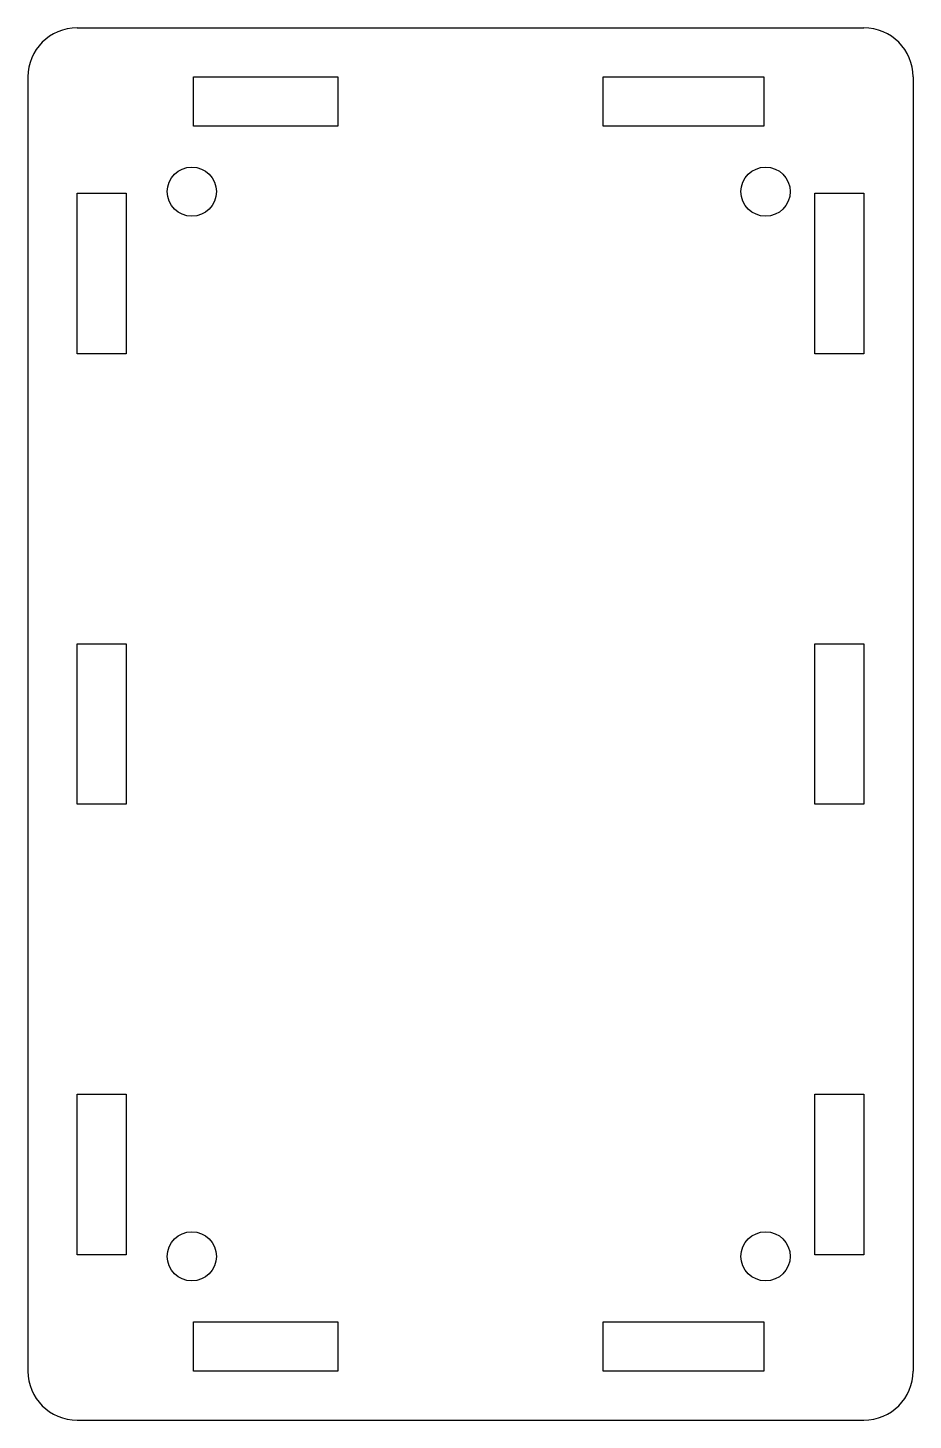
# Model space of a CAD drawing. Extents: x 0 to 54, y 0 to 85.
import ezdxf

# ---------------------------------------------------------------- set-up
doc = ezdxf.new("R2010")
doc.units = 0
doc.layers.get('0').update_dxf_attribs({"linetype": 'continuous'})

# ---------------------------------------------------------------- blocks, each defined once
blk = doc.blocks.new('FILLET008')
at = {"color": 0}
for p, q in [((3, 85), (51, 85)), ((0, 82), (0, 3)), ((10.1, 82), (18.9, 82)), ((10.1, 79), (10.1, 82)), ((18.9, 82), (18.9, 79)), ((35.1, 82), (44.9, 82)), ((35.1, 79), (35.1, 82)), ((44.9, 82), (44.9, 79)), ((54, 82), (54, 3)), ((18.9, 79), (10.1, 79)), ((44.9, 79), (35.1, 79)), ((3, 74.9), (6, 74.9)), ((3, 65.1), (3, 74.9)), ((6, 74.9), (6, 65.1)), ((48, 74.9), (51, 74.9)), ((48, 65.1), (48, 74.9)), ((51, 74.9), (51, 65.1)), ((6, 65.1), (3, 65.1)), ((51, 65.1), (48, 65.1)), ((3, 47.4), (6, 47.4)), ((3, 37.6), (3, 47.4)), ((6, 47.4), (6, 37.6)), ((48, 47.4), (51, 47.4)), ((48, 37.6), (48, 47.4)), ((51, 47.4), (51, 37.6)), ((6, 37.6), (3, 37.6)), ((51, 37.6), (48, 37.6)), ((3, 19.9), (6, 19.9)), ((3, 10.1), (3, 19.9)), ((6, 19.9), (6, 10.1)), ((48, 19.9), (51, 19.9)), ((48, 10.1), (48, 19.9)), ((51, 19.9), (51, 10.1)), ((6, 10.1), (3, 10.1)), ((51, 10.1), (48, 10.1)), ((10.1, 6), (18.9, 6)), ((10.1, 3), (10.1, 6)), ((18.9, 6), (18.9, 3)), ((35.1, 6), (44.9, 6)), ((35.1, 3), (35.1, 6)), ((44.9, 6), (44.9, 3)), ((18.9, 3), (10.1, 3)), ((44.9, 3), (35.1, 3)), ((3, 0), (51, 0))]:
    blk.add_line(p, q, dxfattribs=at)
for centre in [(10, 75), (45, 75), (10, 10), (45, 10)]:
    blk.add_circle(centre, 1.5, dxfattribs=at)
for centre, start, end in [((3, 82), 90, -180), ((51, 82), 0, 90), ((3, 3), -180, -90), ((51, 3), -90, 0)]:
    blk.add_arc(centre, 3, start, end, dxfattribs=at)

msp = doc.modelspace()

# ---------------------------------------------------------------- block references
at = {"color": 0}
msp.add_blockref('FILLET008', (0, 0), dxfattribs=at)

doc.saveas('drawing.dxf')
